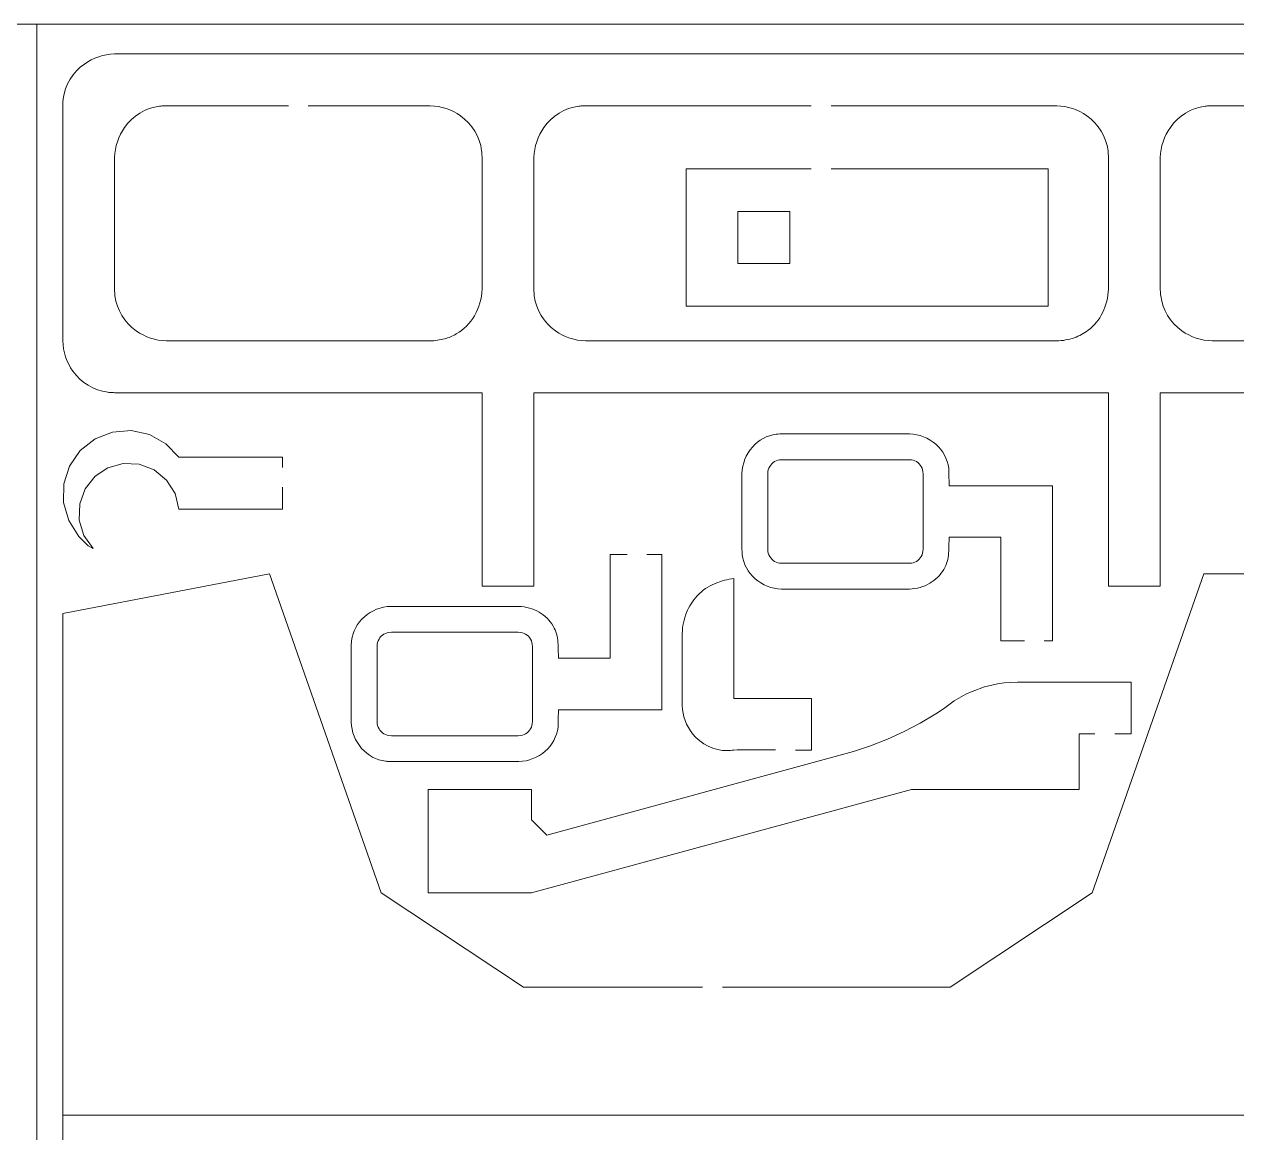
# Model space of a CAD drawing. Header units: centimetres. Extents: x -17.9 to 31.7, y -34.2 to -8.9.
# Drawn here: x -1.44 to 4.67, y -14.51 to -8.92 of the extents above; entities that cross this region are included whole.
import ezdxf

# ---------------------------------------------------------------- set-up
doc = ezdxf.new("R2010")
doc.units = ezdxf.units.CM
doc.header["$MEASUREMENT"] = 0
doc.layers.add('Layer 1', color=7, linetype='Continuous')

msp = doc.modelspace()

# ---------------------------------------------------------------- linework, layer by layer
at = {"layer": 'Layer 1', "color": 250, "lineweight": 20}
for points in [[(31.68436, -8.92394), (31.68436, -8.92394), (-17.90561, -8.92394), (-17.90561, -8.92394)], [(-1.37562, -8.92394), (-1.37562, -8.92394), (-1.37562, -34.15394), (-1.37562, -34.15394)]]:
    msp.add_open_spline(points, degree=3, dxfattribs=at)
at = {"layer": 'Layer 1', "color": 250, "lineweight": 9}
for points, knots in [([(0.86884, -10.78128), (0.86884, -10.78128), (0.86875, -11.75705), (0.86875, -11.75705), (0.86875, -11.75705), (0.86875, -11.75705), (1.12952, -11.75707), (1.12952, -11.75707), (1.12952, -11.75707), (1.12952, -11.75707), (1.12978, -10.78136), (1.12978, -10.78136), (1.12978, -10.78136), (1.12978, -10.78136), (4.02606, -10.78129), (4.02606, -10.78129), (4.02606, -10.78129), (4.02606, -10.78129), (4.02623, -11.75707), (4.02623, -11.75707), (4.02623, -11.75707), (4.02623, -11.75707), (4.28699, -11.75705), (4.28699, -11.75705), (4.28699, -11.75705), (4.28699, -11.75705), (4.2869, -10.78128), (4.2869, -10.78128), (4.2869, -10.78128), (4.2869, -10.78128), (6.1395, -10.7813), (6.1395, -10.7813), (6.1395, -10.7813), (6.19402, -10.77953), (6.24683, -10.76188), (6.29149, -10.73055), (6.29149, -10.73055), (6.35017, -10.68936), (6.38889, -10.62547), (6.39825, -10.55439), (6.39825, -10.55439), (6.39825, -10.55062), (6.39937, -10.54685), (6.39937, -10.54306), (6.39937, -10.54306), (6.39937, -10.53548), (6.40048, -10.52791), (6.40048, -10.52032), (6.40048, -10.52032), (6.40048, -10.52032), (6.40048, -9.33468), (6.40048, -9.33468), (6.40048, -9.33468), (6.39871, -9.28017), (6.38106, -9.22735), (6.34973, -9.1827), (6.34973, -9.1827), (6.30855, -9.12402), (6.24464, -9.0853), (6.17357, -9.07594), (6.17357, -9.07594), (6.16981, -9.07544), (6.16603, -9.07508), (6.16224, -9.07482), (6.16224, -9.07482), (6.15467, -9.07433), (6.14709, -9.07395), (6.1395, -9.0737), (6.1395, -9.0737), (6.1395, -9.0737), (-0.98376, -9.0737), (-0.98376, -9.0737), (-0.98376, -9.0737), (-1.03828, -9.07549), (-1.0911, -9.09314), (-1.13575, -9.12447), (-1.13575, -9.12447), (-1.19443, -9.16565), (-1.23316, -9.22955), (-1.24251, -9.30063), (-1.24251, -9.30063), (-1.24251, -9.30439), (-1.24363, -9.30817), (-1.24363, -9.31196), (-1.24363, -9.31196), (-1.24363, -9.31953), (-1.24475, -9.32711), (-1.24475, -9.33469), (-1.24475, -9.33469), (-1.24475, -9.33469), (-1.24474, -10.52032), (-1.24474, -10.52032), (-1.24474, -10.52032), (-1.24295, -10.57484), (-1.22532, -10.62766), (-1.19398, -10.67232), (-1.19398, -10.67232), (-1.15279, -10.73098), (-1.08889, -10.76972), (-1.01782, -10.77908), (-1.01782, -10.77908), (-1.01406, -10.77956), (-1.01028, -10.77995), (-1.00649, -10.78019), (-1.00649, -10.78019), (-0.99892, -10.78069), (-0.99134, -10.78106), (-0.98376, -10.78131), (-0.98376, -10.78131), (-0.98376, -10.78131), (0.86884, -10.78128), (0.86884, -10.78128)], [0, 0, 0, 0, 0.0344828, 0.0344828, 0.0344828, 0.0344828, 0.0689655, 0.0689655, 0.0689655, 0.0689655, 0.1034483, 0.1034483, 0.1034483, 0.1034483, 0.137931, 0.137931, 0.137931, 0.137931, 0.1724138, 0.1724138, 0.1724138, 0.1724138, 0.2068966, 0.2068966, 0.2068966, 0.2068966, 0.2413793, 0.2413793, 0.2413793, 0.2413793, 0.2758621, 0.2758621, 0.2758621, 0.2758621, 0.3103448, 0.3103448, 0.3103448, 0.3103448, 0.3448276, 0.3448276, 0.3448276, 0.3448276, 0.3793103, 0.3793103, 0.3793103, 0.3793103, 0.4137931, 0.4137931, 0.4137931, 0.4137931, 0.4482759, 0.4482759, 0.4482759, 0.4482759, 0.4827586, 0.4827586, 0.4827586, 0.4827586, 0.5172414, 0.5172414, 0.5172414, 0.5172414, 0.5517241, 0.5517241, 0.5517241, 0.5517241, 0.5862069, 0.5862069, 0.5862069, 0.5862069, 0.6206897, 0.6206897, 0.6206897, 0.6206897, 0.6551724, 0.6551724, 0.6551724, 0.6551724, 0.6896552, 0.6896552, 0.6896552, 0.6896552, 0.7241379, 0.7241379, 0.7241379, 0.7241379, 0.7586207, 0.7586207, 0.7586207, 0.7586207, 0.7931034, 0.7931034, 0.7931034, 0.7931034, 0.8275862, 0.8275862, 0.8275862, 0.8275862, 0.862069, 0.862069, 0.862069, 0.862069, 0.8965517, 0.8965517, 0.8965517, 0.8965517, 0.9310345, 0.9310345, 0.9310345, 0.9310345, 1, 1, 1, 1]), ([(0.73834, -10.48536), (0.71992, -10.49599), (0.70018, -10.50416), (0.67963, -10.50967), (0.67963, -10.50967), (0.65619, -10.51595), (0.6321, -10.51953), (0.60785, -10.52032), (0.60785, -10.52032), (0.60785, -10.52032), (-0.72277, -10.52032), (-0.72277, -10.52032), (-0.72277, -10.52032), (-0.77729, -10.51854), (-0.83011, -10.5009), (-0.87476, -10.46956), (-0.87476, -10.46956), (-0.93343, -10.42837), (-0.97217, -10.36448), (-0.98153, -10.29341), (-0.98153, -10.29341), (-0.98153, -10.28964), (-0.98264, -10.28586), (-0.98264, -10.28207), (-0.98264, -10.28207), (-0.98264, -10.2745), (-0.98376, -10.26692), (-0.98376, -10.25934), (-0.98376, -10.25934), (-0.98376, -10.25934), (-0.98376, -9.59568), (-0.98376, -9.59568), (-0.98376, -9.59568), (-0.98197, -9.54115), (-0.96434, -9.48834), (-0.933, -9.44369), (-0.933, -9.44369), (-0.89181, -9.38501), (-0.82792, -9.34628), (-0.75684, -9.33693), (-0.75684, -9.33693), (-0.75308, -9.33643), (-0.7493, -9.33606), (-0.74551, -9.33581), (-0.74551, -9.33581), (-0.73794, -9.33531), (-0.73036, -9.33494), (-0.72277, -9.33469), (-0.72277, -9.33469), (-0.72277, -9.33469), (-0.10746, -9.33468), (-0.10746, -9.33468)], [0, 0, 0, 0, 0.0714286, 0.0714286, 0.0714286, 0.0714286, 0.1428571, 0.1428571, 0.1428571, 0.1428571, 0.2142857, 0.2142857, 0.2142857, 0.2142857, 0.2857143, 0.2857143, 0.2857143, 0.2857143, 0.3571429, 0.3571429, 0.3571429, 0.3571429, 0.4285714, 0.4285714, 0.4285714, 0.4285714, 0.5, 0.5, 0.5, 0.5, 0.5714286, 0.5714286, 0.5714286, 0.5714286, 0.6428571, 0.6428571, 0.6428571, 0.6428571, 0.7142857, 0.7142857, 0.7142857, 0.7142857, 0.7857143, 0.7857143, 0.7857143, 0.7857143, 0.8571429, 0.8571429, 0.8571429, 0.8571429, 1, 1, 1, 1]), ([(-0.00746, -9.33468), (-0.00746, -9.33468), (0.60785, -9.33468), (0.60785, -9.33468), (0.60785, -9.33468), (0.66237, -9.33648), (0.71518, -9.35411), (0.75984, -9.38545), (0.75984, -9.38545), (0.81851, -9.42663), (0.85724, -9.49053), (0.8666, -9.56161), (0.8666, -9.56161), (0.8666, -9.56536), (0.86771, -9.56915), (0.86771, -9.57293), (0.86771, -9.57293), (0.86771, -9.58051), (0.86883, -9.58809), (0.86883, -9.59568), (0.86883, -9.59568), (0.86883, -9.59568), (0.86884, -10.25933), (0.86884, -10.25933), (0.86884, -10.25933), (0.86729, -10.30636), (0.85418, -10.35229), (0.83065, -10.39305), (0.83065, -10.39305), (0.80851, -10.43138), (0.77668, -10.46322), (0.73834, -10.48536)], [0, 0, 0, 0, 0.1111111, 0.1111111, 0.1111111, 0.1111111, 0.2222222, 0.2222222, 0.2222222, 0.2222222, 0.3333333, 0.3333333, 0.3333333, 0.3333333, 0.4444444, 0.4444444, 0.4444444, 0.4444444, 0.5555556, 0.5555556, 0.5555556, 0.5555556, 0.6666667, 0.6666667, 0.6666667, 0.6666667, 0.7777778, 0.7777778, 0.7777778, 0.7777778, 1, 1, 1, 1]), ([(3.9237, -10.46648), (3.90227, -10.48291), (3.87829, -10.49573), (3.85272, -10.50442), (3.85272, -10.50442), (3.82438, -10.51404), (3.79475, -10.51943), (3.76483, -10.52042), (3.76483, -10.52042), (3.76483, -10.52042), (1.39075, -10.52048), (1.39075, -10.52048), (1.39075, -10.52048), (1.33624, -10.51869), (1.28342, -10.50106), (1.23877, -10.46972), (1.23877, -10.46972), (1.18009, -10.42854), (1.14137, -10.36464), (1.13201, -10.29356), (1.13201, -10.29356), (1.13201, -10.28981), (1.1309, -10.28603), (1.1309, -10.28224), (1.1309, -10.28224), (1.1309, -10.27466), (1.12978, -10.26709), (1.12978, -10.2595), (1.12978, -10.2595), (1.12978, -10.2595), (1.1298, -9.59567), (1.1298, -9.59567), (1.1298, -9.59567), (1.13158, -9.54114), (1.14922, -9.48834), (1.18056, -9.44369), (1.18056, -9.44369), (1.22175, -9.38501), (1.28565, -9.34627), (1.35673, -9.33692), (1.35673, -9.33692), (1.36049, -9.33642), (1.36426, -9.33605), (1.36805, -9.33581), (1.36805, -9.33581), (1.37563, -9.3353), (1.3832, -9.33494), (1.39079, -9.33468), (1.39079, -9.33468), (1.39079, -9.33468), (2.52786, -9.33468), (2.52786, -9.33468)], [0, 0, 0, 0, 0.0714286, 0.0714286, 0.0714286, 0.0714286, 0.1428571, 0.1428571, 0.1428571, 0.1428571, 0.2142857, 0.2142857, 0.2142857, 0.2142857, 0.2857143, 0.2857143, 0.2857143, 0.2857143, 0.3571429, 0.3571429, 0.3571429, 0.3571429, 0.4285714, 0.4285714, 0.4285714, 0.4285714, 0.5, 0.5, 0.5, 0.5, 0.5714286, 0.5714286, 0.5714286, 0.5714286, 0.6428571, 0.6428571, 0.6428571, 0.6428571, 0.7142857, 0.7142857, 0.7142857, 0.7142857, 0.7857143, 0.7857143, 0.7857143, 0.7857143, 0.8571429, 0.8571429, 0.8571429, 0.8571429, 1, 1, 1, 1]), ([(2.62786, -9.33468), (2.62786, -9.33468), (3.76468, -9.33468), (3.76468, -9.33468), (3.76468, -9.33468), (3.81921, -9.33647), (3.87203, -9.35411), (3.91668, -9.38544), (3.91668, -9.38544), (3.97537, -9.42663), (4.01412, -9.49052), (4.02349, -9.5616), (4.02349, -9.5616), (4.02349, -9.56536), (4.0246, -9.56916), (4.0246, -9.57295), (4.0246, -9.57295), (4.0246, -9.58052), (4.02572, -9.58809), (4.02572, -9.59567), (4.02572, -9.59567), (4.02572, -9.59567), (4.02577, -10.25942), (4.02577, -10.25942), (4.02577, -10.25942), (4.02442, -10.30073), (4.01425, -10.34129), (3.99598, -10.37836), (3.99598, -10.37836), (3.97897, -10.41288), (3.95422, -10.44304), (3.9237, -10.46648)], [0, 0, 0, 0, 0.1111111, 0.1111111, 0.1111111, 0.1111111, 0.2222222, 0.2222222, 0.2222222, 0.2222222, 0.3333333, 0.3333333, 0.3333333, 0.3333333, 0.4444444, 0.4444444, 0.4444444, 0.4444444, 0.5555556, 0.5555556, 0.5555556, 0.5555556, 0.6666667, 0.6666667, 0.6666667, 0.6666667, 0.7777778, 0.7777778, 0.7777778, 0.7777778, 1, 1, 1, 1]), ([(6.00901, -10.48536), (5.99058, -10.49599), (5.97084, -10.50416), (5.9503, -10.50967), (5.9503, -10.50967), (5.92685, -10.51595), (5.90277, -10.51953), (5.87851, -10.52032), (5.87851, -10.52032), (5.87851, -10.52032), (4.5479, -10.52031), (4.5479, -10.52031), (4.5479, -10.52031), (4.49337, -10.51853), (4.44055, -10.50089), (4.39591, -10.46956), (4.39591, -10.46956), (4.33723, -10.42836), (4.2985, -10.36448), (4.28914, -10.2934), (4.28914, -10.2934), (4.28914, -10.28963), (4.28803, -10.28586), (4.28803, -10.28207), (4.28803, -10.28207), (4.28803, -10.27449), (4.2869, -10.26692), (4.2869, -10.25933), (4.2869, -10.25933), (4.2869, -10.25933), (4.2869, -9.59567), (4.2869, -9.59567), (4.2869, -9.59567), (4.2887, -9.54114), (4.30633, -9.48834), (4.33767, -9.44369), (4.33767, -9.44369), (4.37886, -9.38501), (4.44276, -9.34628), (4.51383, -9.33692), (4.51383, -9.33692), (4.5176, -9.33642), (4.52137, -9.33605), (4.52516, -9.33581), (4.52516, -9.33581), (4.53273, -9.33531), (4.54031, -9.33494), (4.5479, -9.33468), (4.5479, -9.33468), (4.5479, -9.33468), (5.1632, -9.33468), (5.1632, -9.33468)], [0, 0, 0, 0, 0.0714286, 0.0714286, 0.0714286, 0.0714286, 0.1428571, 0.1428571, 0.1428571, 0.1428571, 0.2142857, 0.2142857, 0.2142857, 0.2142857, 0.2857143, 0.2857143, 0.2857143, 0.2857143, 0.3571429, 0.3571429, 0.3571429, 0.3571429, 0.4285714, 0.4285714, 0.4285714, 0.4285714, 0.5, 0.5, 0.5, 0.5, 0.5714286, 0.5714286, 0.5714286, 0.5714286, 0.6428571, 0.6428571, 0.6428571, 0.6428571, 0.7142857, 0.7142857, 0.7142857, 0.7142857, 0.7857143, 0.7857143, 0.7857143, 0.7857143, 0.8571429, 0.8571429, 0.8571429, 0.8571429, 1, 1, 1, 1]), ([(2.52786, -9.65216), (2.52786, -9.65216), (1.89708, -9.65216), (1.89708, -9.65216), (1.89708, -9.65216), (1.89708, -9.65216), (1.89708, -10.34558), (1.89708, -10.34558), (1.89708, -10.34558), (1.89708, -10.34558), (3.72147, -10.34558), (3.72147, -10.34558)], [0, 0, 0, 0, 0.25, 0.25, 0.25, 0.25, 0.5, 0.5, 0.5, 0.5, 1, 1, 1, 1]), ([(3.72147, -10.34558), (3.72147, -10.34558), (3.72147, -9.65216), (3.72147, -9.65216), (3.72147, -9.65216), (3.72147, -9.65216), (2.62786, -9.65216), (2.62786, -9.65216)], [0, 0, 0, 0, 0.3333333, 0.3333333, 0.3333333, 0.3333333, 1, 1, 1, 1]), ([(2.15808, -10.12937), (2.15808, -10.12937), (2.41906, -10.12937), (2.41906, -10.12937), (2.41906, -10.12937), (2.41906, -10.12937), (2.41906, -9.86838), (2.41906, -9.86838), (2.41906, -9.86838), (2.41906, -9.86838), (2.15808, -9.86838), (2.15808, -9.86838), (2.15808, -9.86838), (2.15808, -9.86838), (2.15808, -10.12937), (2.15808, -10.12937)], [0, 0, 0, 0, 0.2, 0.2, 0.2, 0.2, 0.4, 0.4, 0.4, 0.4, 0.6, 0.6, 0.6, 0.6, 1, 1, 1, 1]), ([(-1.08202, -11.01467), (-1.08202, -11.01467), (-0.994, -10.9801), (-0.994, -10.9801), (-0.994, -10.9801), (-0.994, -10.9801), (-0.89975, -10.9726), (-0.89975, -10.9726), (-0.89975, -10.9726), (-0.89975, -10.9726), (-0.80739, -10.9928), (-0.80739, -10.9928), (-0.80739, -10.9928), (-0.80739, -10.9928), (-0.72488, -11.03898), (-0.72488, -11.03898), (-0.72488, -11.03898), (-0.72488, -11.03898), (-0.65933, -11.10714), (-0.65933, -11.10714), (-0.65933, -11.10714), (-0.65933, -11.10714), (-0.13736, -11.10714), (-0.13736, -11.10714), (-0.13736, -11.10714), (-0.13736, -11.10714), (-0.13736, -11.1581), (-0.13736, -11.1581)], [0, 0, 0, 0, 0.125, 0.125, 0.125, 0.125, 0.25, 0.25, 0.25, 0.25, 0.375, 0.375, 0.375, 0.375, 0.5, 0.5, 0.5, 0.5, 0.625, 0.625, 0.625, 0.625, 0.75, 0.75, 0.75, 0.75, 1, 1, 1, 1]), ([(3.60183, -12.03241), (3.60183, -12.03241), (3.48326, -12.03241), (3.48326, -12.03241), (3.48326, -12.03241), (3.48326, -12.03241), (3.48326, -11.51044), (3.48326, -11.51044), (3.48326, -11.51044), (3.48326, -11.51044), (3.22227, -11.51044), (3.22227, -11.51044), (3.22227, -11.51044), (3.22227, -11.53694), (3.22153, -11.56343), (3.22006, -11.58988), (3.22006, -11.58988), (3.21846, -11.61877), (3.21008, -11.64688), (3.19561, -11.67193), (3.19561, -11.67193), (3.17874, -11.70117), (3.15446, -11.72543), (3.12523, -11.74231), (3.12523, -11.74231), (3.09417, -11.76025), (3.05915, -11.77024), (3.02329, -11.77142), (3.02329, -11.77142), (3.02329, -11.77142), (2.37731, -11.77143), (2.37731, -11.77143), (2.37731, -11.77143), (2.32827, -11.76982), (2.28132, -11.75126), (2.24444, -11.71891), (2.24444, -11.71891), (2.20907, -11.6879), (2.18617, -11.64507), (2.18002, -11.59842), (2.18002, -11.59842), (2.18002, -11.59555), (2.17918, -11.59267), (2.17918, -11.58978), (2.17918, -11.58978), (2.17918, -11.584), (2.17833, -11.57823), (2.17833, -11.57244), (2.17833, -11.57244), (2.17833, -11.57244), (2.17833, -11.18808), (2.17833, -11.18808), (2.17833, -11.18808), (2.17994, -11.13904), (2.19849, -11.09209), (2.23083, -11.0552), (2.23083, -11.0552), (2.26186, -11.01983), (2.30468, -10.99694), (2.35134, -10.99079), (2.35134, -10.99079), (2.35421, -10.99042), (2.35708, -10.99013), (2.35997, -10.98994), (2.35997, -10.98994), (2.36574, -10.98957), (2.37152, -10.98928), (2.37731, -10.98909), (2.37731, -10.98909), (2.37731, -10.98909), (3.02329, -10.9891), (3.02329, -10.9891), (3.02329, -10.9891), (3.07232, -10.9907), (3.11928, -11.00926), (3.15616, -11.04159), (3.15616, -11.04159), (3.19154, -11.07263), (3.21442, -11.11545), (3.22056, -11.1621), (3.22056, -11.1621), (3.22114, -11.1664), (3.22154, -11.17074), (3.22154, -11.17508), (3.22154, -11.17508), (3.22154, -11.20007), (3.22227, -11.22508), (3.22227, -11.25008), (3.22227, -11.25008), (3.22227, -11.25008), (3.74363, -11.25008), (3.74363, -11.25008), (3.74363, -11.25008), (3.74363, -11.25008), (3.74363, -12.03241), (3.74363, -12.03241)], [0, 0, 0, 0, 0.04, 0.04, 0.04, 0.04, 0.08, 0.08, 0.08, 0.08, 0.12, 0.12, 0.12, 0.12, 0.16, 0.16, 0.16, 0.16, 0.2, 0.2, 0.2, 0.2, 0.24, 0.24, 0.24, 0.24, 0.28, 0.28, 0.28, 0.28, 0.32, 0.32, 0.32, 0.32, 0.36, 0.36, 0.36, 0.36, 0.4, 0.4, 0.4, 0.4, 0.44, 0.44, 0.44, 0.44, 0.48, 0.48, 0.48, 0.48, 0.52, 0.52, 0.52, 0.52, 0.56, 0.56, 0.56, 0.56, 0.6, 0.6, 0.6, 0.6, 0.64, 0.64, 0.64, 0.64, 0.68, 0.68, 0.68, 0.68, 0.72, 0.72, 0.72, 0.72, 0.76, 0.76, 0.76, 0.76, 0.8, 0.8, 0.8, 0.8, 0.84, 0.84, 0.84, 0.84, 0.88, 0.88, 0.88, 0.88, 0.92, 0.92, 0.92, 0.92, 1, 1, 1, 1]), ([(-0.13736, -11.2581), (-0.13736, -11.2581), (-0.13736, -11.36812), (-0.13736, -11.36812), (-0.13736, -11.36812), (-0.13736, -11.36812), (-0.65933, -11.36812), (-0.65933, -11.36812), (-0.65933, -11.36812), (-0.65933, -11.36812), (-0.67885, -11.29005), (-0.67885, -11.29005), (-0.67885, -11.29005), (-0.67885, -11.29005), (-0.72189, -11.22207), (-0.72189, -11.22207), (-0.72189, -11.22207), (-0.72189, -11.22207), (-0.78412, -11.17105), (-0.78412, -11.17105), (-0.78412, -11.17105), (-0.78412, -11.17105), (-0.85922, -11.14215), (-0.85922, -11.14215), (-0.85922, -11.14215), (-0.85922, -11.14215), (-0.93959, -11.13831), (-0.93959, -11.13831), (-0.93959, -11.13831), (-0.93959, -11.13831), (-1.0171, -11.1599), (-1.0171, -11.1599), (-1.0171, -11.1599), (-1.0171, -11.1599), (-1.04521, -11.17877), (-1.04521, -11.17877), (-1.04521, -11.17877), (-1.04521, -11.17877), (-1.05353, -11.18357), (-1.05353, -11.18357), (-1.05353, -11.18357), (-1.05353, -11.18357), (-1.08183, -11.20234), (-1.08183, -11.20234), (-1.08183, -11.20234), (-1.08183, -11.20234), (-1.13186, -11.26606), (-1.13186, -11.26606), (-1.13186, -11.26606), (-1.13186, -11.26606), (-1.15935, -11.34226), (-1.15935, -11.34226), (-1.15935, -11.34226), (-1.15935, -11.34226), (-1.16151, -11.42324), (-1.16151, -11.42324), (-1.16151, -11.42324), (-1.16151, -11.42324), (-1.13812, -11.50081), (-1.13812, -11.50081), (-1.13812, -11.50081), (-1.13812, -11.50081), (-1.09155, -11.5671), (-1.09155, -11.5671), (-1.09155, -11.5671), (-1.09155, -11.5671), (-1.11606, -11.55295), (-1.11606, -11.55295), (-1.11606, -11.55295), (-1.11606, -11.55295), (-1.16365, -11.50593), (-1.16365, -11.50593), (-1.16365, -11.50593), (-1.16365, -11.50593), (-1.21486, -11.42644), (-1.21486, -11.42644), (-1.21486, -11.42644), (-1.21486, -11.42644), (-1.24077, -11.33551), (-1.24077, -11.33551), (-1.24077, -11.33551), (-1.24077, -11.33551), (-1.23914, -11.24097), (-1.23914, -11.24097), (-1.23914, -11.24097), (-1.23914, -11.24097), (-1.21011, -11.15098), (-1.21011, -11.15098), (-1.21011, -11.15098), (-1.21011, -11.15098), (-1.15618, -11.07332), (-1.15618, -11.07332), (-1.15618, -11.07332), (-1.15618, -11.07332), (-1.08202, -11.01467), (-1.08202, -11.01467)], [0, 0, 0, 0, 0.04, 0.04, 0.04, 0.04, 0.08, 0.08, 0.08, 0.08, 0.12, 0.12, 0.12, 0.12, 0.16, 0.16, 0.16, 0.16, 0.2, 0.2, 0.2, 0.2, 0.24, 0.24, 0.24, 0.24, 0.28, 0.28, 0.28, 0.28, 0.32, 0.32, 0.32, 0.32, 0.36, 0.36, 0.36, 0.36, 0.4, 0.4, 0.4, 0.4, 0.44, 0.44, 0.44, 0.44, 0.48, 0.48, 0.48, 0.48, 0.52, 0.52, 0.52, 0.52, 0.56, 0.56, 0.56, 0.56, 0.6, 0.6, 0.6, 0.6, 0.64, 0.64, 0.64, 0.64, 0.68, 0.68, 0.68, 0.68, 0.72, 0.72, 0.72, 0.72, 0.76, 0.76, 0.76, 0.76, 0.8, 0.8, 0.8, 0.8, 0.84, 0.84, 0.84, 0.84, 0.88, 0.88, 0.88, 0.88, 0.92, 0.92, 0.92, 0.92, 1, 1, 1, 1]), ([(1.59981, -11.59758), (1.59981, -11.59758), (1.51423, -11.59758), (1.51423, -11.59758), (1.51423, -11.59758), (1.51423, -11.59758), (1.51423, -12.11955), (1.51423, -12.11955), (1.51423, -12.11955), (1.51423, -12.11955), (1.25323, -12.11955), (1.25323, -12.11955), (1.25323, -12.11955), (1.25323, -12.09305), (1.25249, -12.06656), (1.25102, -12.04011), (1.25102, -12.04011), (1.24942, -12.01122), (1.24105, -11.98311), (1.22658, -11.95806), (1.22658, -11.95806), (1.20971, -11.92882), (1.18543, -11.90456), (1.15619, -11.88768), (1.15619, -11.88768), (1.12514, -11.86974), (1.09012, -11.85975), (1.05426, -11.85857), (1.05426, -11.85857), (1.05426, -11.85857), (0.40827, -11.85856), (0.40827, -11.85856), (0.40827, -11.85856), (0.35924, -11.86017), (0.31229, -11.87873), (0.27541, -11.91108), (0.27541, -11.91108), (0.24003, -11.94209), (0.21713, -11.98492), (0.21099, -12.03157), (0.21099, -12.03157), (0.21099, -12.03444), (0.21015, -12.03732), (0.21015, -12.04021), (0.21015, -12.04021), (0.21015, -12.04599), (0.2093, -12.05176), (0.2093, -12.05755), (0.2093, -12.05755), (0.2093, -12.05755), (0.2093, -12.44191), (0.2093, -12.44191), (0.2093, -12.44191), (0.2109, -12.49095), (0.22945, -12.5379), (0.2618, -12.57479), (0.2618, -12.57479), (0.29282, -12.61016), (0.33565, -12.63305), (0.3823, -12.6392), (0.3823, -12.6392), (0.38517, -12.63957), (0.38805, -12.63986), (0.39093, -12.64005), (0.39093, -12.64005), (0.39671, -12.64042), (0.40249, -12.64071), (0.40827, -12.6409), (0.40827, -12.6409), (0.40827, -12.6409), (1.05426, -12.64089), (1.05426, -12.64089), (1.05426, -12.64089), (1.10329, -12.63929), (1.15024, -12.62073), (1.18712, -12.5884), (1.18712, -12.5884), (1.22251, -12.55736), (1.24539, -12.51454), (1.25153, -12.46789), (1.25153, -12.46789), (1.2521, -12.46359), (1.2525, -12.45925), (1.2525, -12.45491), (1.2525, -12.45491), (1.2525, -12.42992), (1.25323, -12.40491), (1.25323, -12.37991), (1.25323, -12.37991), (1.25323, -12.37991), (1.7746, -12.37991), (1.7746, -12.37991), (1.7746, -12.37991), (1.7746, -12.37991), (1.7746, -11.59758), (1.7746, -11.59758)], [0, 0, 0, 0, 0.04, 0.04, 0.04, 0.04, 0.08, 0.08, 0.08, 0.08, 0.12, 0.12, 0.12, 0.12, 0.16, 0.16, 0.16, 0.16, 0.2, 0.2, 0.2, 0.2, 0.24, 0.24, 0.24, 0.24, 0.28, 0.28, 0.28, 0.28, 0.32, 0.32, 0.32, 0.32, 0.36, 0.36, 0.36, 0.36, 0.4, 0.4, 0.4, 0.4, 0.44, 0.44, 0.44, 0.44, 0.48, 0.48, 0.48, 0.48, 0.52, 0.52, 0.52, 0.52, 0.56, 0.56, 0.56, 0.56, 0.6, 0.6, 0.6, 0.6, 0.64, 0.64, 0.64, 0.64, 0.68, 0.68, 0.68, 0.68, 0.72, 0.72, 0.72, 0.72, 0.76, 0.76, 0.76, 0.76, 0.8, 0.8, 0.8, 0.8, 0.84, 0.84, 0.84, 0.84, 0.88, 0.88, 0.88, 0.88, 0.92, 0.92, 0.92, 0.92, 1, 1, 1, 1]), ([(1.97983, -13.77815), (1.97983, -13.77815), (1.07765, -13.77815), (1.07765, -13.77815), (1.07765, -13.77815), (1.07765, -13.77815), (0.36091, -13.30315), (0.36091, -13.30315), (0.36091, -13.30315), (0.36091, -13.30315), (-0.20211, -11.6952), (-0.20211, -11.6952), (-0.20211, -11.6952), (-0.20211, -11.6952), (-1.24474, -11.89509), (-1.24474, -11.89509), (-1.24474, -11.89509), (-1.24474, -11.89509), (-1.24474, -14.42393), (-1.24474, -14.42393), (-1.24474, -14.42393), (-1.24474, -14.42393), (-1.24474, -14.71173), (-1.24474, -14.71173), (-1.24474, -14.71173), (-1.24474, -14.71173), (-1.24474, -14.93808), (-1.24474, -14.93808), (-1.24474, -14.93808), (-1.24474, -14.93808), (-1.24474, -17.65136), (-1.24474, -17.65136), (-1.24474, -17.65136), (-1.24474, -17.65136), (0.92735, -17.65136), (0.92735, -17.65136)], [0, 0, 0, 0, 0.1, 0.1, 0.1, 0.1, 0.2, 0.2, 0.2, 0.2, 0.3, 0.3, 0.3, 0.3, 0.4, 0.4, 0.4, 0.4, 0.5, 0.5, 0.5, 0.5, 0.6, 0.6, 0.6, 0.6, 0.7, 0.7, 0.7, 0.7, 0.8, 0.8, 0.8, 0.8, 1, 1, 1, 1]), ([(2.52861, -12.5831), (2.52861, -12.5831), (2.52861, -12.32272), (2.52861, -12.32272), (2.52861, -12.32272), (2.52861, -12.32272), (2.13777, -12.32272), (2.13777, -12.32272), (2.13777, -12.32272), (2.13777, -12.32272), (2.13777, -11.71788), (2.13777, -11.71788), (2.13777, -11.71788), (2.10574, -11.72206), (2.07438, -11.73033), (2.04447, -11.7425), (2.04447, -11.7425), (2.00965, -11.75667), (1.97831, -11.77822), (1.95264, -11.80568), (1.95264, -11.80568), (1.92975, -11.83015), (1.91168, -11.85872), (1.89937, -11.8899), (1.89937, -11.8899), (1.88598, -11.92382), (1.87855, -11.9598), (1.8774, -11.99625), (1.8774, -11.99625), (1.8774, -11.99625), (1.87741, -12.35892), (1.87741, -12.35892), (1.87741, -12.35892), (1.87926, -12.41078), (1.89765, -12.46069), (1.92987, -12.50137), (1.92987, -12.50137), (1.97233, -12.55493), (2.03705, -12.58601), (2.1054, -12.58562), (2.1054, -12.58562), (2.11081, -12.58558), (2.11622, -12.58521), (2.12159, -12.5845), (2.12159, -12.5845), (2.12696, -12.58378), (2.13235, -12.58331), (2.13777, -12.5831), (2.13777, -12.5831), (2.18334, -12.58134), (2.22895, -12.58077), (2.27456, -12.58139), (2.27456, -12.58139), (2.29899, -12.58172), (2.32342, -12.58201), (2.34785, -12.58224)], [0, 0, 0, 0, 0.0666667, 0.0666667, 0.0666667, 0.0666667, 0.1333333, 0.1333333, 0.1333333, 0.1333333, 0.2, 0.2, 0.2, 0.2, 0.2666667, 0.2666667, 0.2666667, 0.2666667, 0.3333333, 0.3333333, 0.3333333, 0.3333333, 0.4, 0.4, 0.4, 0.4, 0.4666667, 0.4666667, 0.4666667, 0.4666667, 0.5333333, 0.5333333, 0.5333333, 0.5333333, 0.6, 0.6, 0.6, 0.6, 0.6666667, 0.6666667, 0.6666667, 0.6666667, 0.7333333, 0.7333333, 0.7333333, 0.7333333, 0.8, 0.8, 0.8, 0.8, 0.8666667, 0.8666667, 0.8666667, 0.8666667, 1, 1, 1, 1]), ([(14.92365, -12.06779), (14.92365, -12.06779), (14.69056, -12.0678), (14.69056, -12.0678), (14.69056, -12.0678), (14.69056, -12.0678), (14.25796, -13.30314), (14.25796, -13.30314), (14.25796, -13.30314), (14.25796, -13.30314), (13.5413, -13.77815), (13.5413, -13.77815), (13.5413, -13.77815), (13.5413, -13.77815), (11.39166, -13.77815), (11.39166, -13.77815), (11.39166, -13.77815), (11.39166, -13.77815), (10.67504, -13.30315), (10.67504, -13.30315), (10.67504, -13.30315), (10.67504, -13.30315), (10.11191, -11.6952), (10.11191, -11.6952), (10.11191, -11.6952), (10.11191, -11.6952), (4.50701, -11.6952), (4.50701, -11.6952), (4.50701, -11.6952), (4.50701, -11.6952), (3.94392, -13.30314), (3.94392, -13.30314), (3.94392, -13.30314), (3.94392, -13.30314), (3.22725, -13.77815), (3.22725, -13.77815), (3.22725, -13.77815), (3.22725, -13.77815), (2.07983, -13.77815), (2.07983, -13.77815)], [0, 0, 0, 0, 0.0909091, 0.0909091, 0.0909091, 0.0909091, 0.1818182, 0.1818182, 0.1818182, 0.1818182, 0.2727273, 0.2727273, 0.2727273, 0.2727273, 0.3636364, 0.3636364, 0.3636364, 0.3636364, 0.4545455, 0.4545455, 0.4545455, 0.4545455, 0.5454545, 0.5454545, 0.5454545, 0.5454545, 0.6363636, 0.6363636, 0.6363636, 0.6363636, 0.7272727, 0.7272727, 0.7272727, 0.7272727, 0.8181818, 0.8181818, 0.8181818, 0.8181818, 1, 1, 1, 1]), ([(1.02735, -17.65136), (1.02735, -17.65136), (7.9306, -17.65136), (7.9306, -17.65136), (7.9306, -17.65136), (7.9306, -17.65136), (8.08636, -17.65136), (8.08636, -17.65136), (8.08636, -17.65136), (8.08636, -17.65136), (8.54018, -16.83863), (8.54018, -16.83863), (8.54018, -16.83863), (8.54018, -16.83863), (8.76805, -16.96588), (8.76805, -16.96588), (8.76805, -16.96588), (8.76805, -16.96588), (9.14987, -16.28206), (9.14987, -16.28206), (9.14987, -16.28206), (9.14987, -16.28206), (8.922, -16.15482), (8.922, -16.15482), (8.922, -16.15482), (8.922, -16.15482), (9.37876, -15.33684), (9.37876, -15.33684), (9.37876, -15.33684), (9.37876, -15.33684), (9.37876, -14.42393), (9.37876, -14.42393), (9.37876, -14.42393), (9.37876, -14.42393), (14.92368, -14.42392), (14.92368, -14.42392), (14.92368, -14.42392), (14.92368, -14.42392), (14.92365, -12.06779), (14.92365, -12.06779)], [0, 0, 0, 0, 0.0909091, 0.0909091, 0.0909091, 0.0909091, 0.1818182, 0.1818182, 0.1818182, 0.1818182, 0.2727273, 0.2727273, 0.2727273, 0.2727273, 0.3636364, 0.3636364, 0.3636364, 0.3636364, 0.4545455, 0.4545455, 0.4545455, 0.4545455, 0.5454545, 0.5454545, 0.5454545, 0.5454545, 0.6363636, 0.6363636, 0.6363636, 0.6363636, 0.7272727, 0.7272727, 0.7272727, 0.7272727, 0.8181818, 0.8181818, 0.8181818, 0.8181818, 1, 1, 1, 1]), ([(1.11818, -13.30297), (1.11818, -13.30297), (0.59622, -13.30297), (0.59622, -13.30297), (0.59622, -13.30297), (0.59622, -13.30297), (0.59622, -12.781), (0.59622, -12.781), (0.59622, -12.781), (0.59622, -12.781), (1.11818, -12.781), (1.11818, -12.781), (1.11818, -12.781), (1.11818, -12.781), (1.11818, -12.93388), (1.11818, -12.93388), (1.11818, -12.93388), (1.11818, -12.93388), (1.19565, -13.01133), (1.19565, -13.01133), (1.19565, -13.01133), (1.19565, -13.01133), (2.73995, -12.58964), (2.73995, -12.58964), (2.73995, -12.58964), (2.73995, -12.58964), (2.82702, -12.5608), (2.82702, -12.5608), (2.82702, -12.5608), (2.82702, -12.5608), (2.91242, -12.52734), (2.91242, -12.52734), (2.91242, -12.52734), (2.91242, -12.52734), (2.9959, -12.48932), (2.9959, -12.48932), (2.9959, -12.48932), (2.9959, -12.48932), (3.07722, -12.4469), (3.07722, -12.4469), (3.07722, -12.4469), (3.07722, -12.4469), (3.15615, -12.40017), (3.15615, -12.40017), (3.15615, -12.40017), (3.15615, -12.40017), (3.19464, -12.37523), (3.19464, -12.37523), (3.19464, -12.37523), (3.19464, -12.37523), (3.24884, -12.33507), (3.24884, -12.33507), (3.24884, -12.33507), (3.24884, -12.33507), (3.30732, -12.30146), (3.30732, -12.30146), (3.30732, -12.30146), (3.30732, -12.30146), (3.33792, -12.28724), (3.33792, -12.28724), (3.33792, -12.28724), (3.33792, -12.28724), (3.40133, -12.26426), (3.40133, -12.26426), (3.40133, -12.26426), (3.40133, -12.26426), (3.46698, -12.24875), (3.46698, -12.24875), (3.46698, -12.24875), (3.46698, -12.24875), (3.50037, -12.24388), (3.50037, -12.24388), (3.50037, -12.24388), (3.50037, -12.24388), (3.5677, -12.23997), (3.5677, -12.23997), (3.5677, -12.23997), (3.5677, -12.23997), (4.13962, -12.23997), (4.13962, -12.23997), (4.13962, -12.23997), (4.13962, -12.23997), (4.13962, -12.50096), (4.13962, -12.50096), (4.13962, -12.50096), (4.13962, -12.50096), (4.05761, -12.50096), (4.05761, -12.50096)], [0, 0, 0, 0, 0.0434783, 0.0434783, 0.0434783, 0.0434783, 0.0869565, 0.0869565, 0.0869565, 0.0869565, 0.1304348, 0.1304348, 0.1304348, 0.1304348, 0.173913, 0.173913, 0.173913, 0.173913, 0.2173913, 0.2173913, 0.2173913, 0.2173913, 0.2608696, 0.2608696, 0.2608696, 0.2608696, 0.3043478, 0.3043478, 0.3043478, 0.3043478, 0.3478261, 0.3478261, 0.3478261, 0.3478261, 0.3913043, 0.3913043, 0.3913043, 0.3913043, 0.4347826, 0.4347826, 0.4347826, 0.4347826, 0.4782609, 0.4782609, 0.4782609, 0.4782609, 0.5217391, 0.5217391, 0.5217391, 0.5217391, 0.5652174, 0.5652174, 0.5652174, 0.5652174, 0.6086957, 0.6086957, 0.6086957, 0.6086957, 0.6521739, 0.6521739, 0.6521739, 0.6521739, 0.6956522, 0.6956522, 0.6956522, 0.6956522, 0.7391304, 0.7391304, 0.7391304, 0.7391304, 0.7826087, 0.7826087, 0.7826087, 0.7826087, 0.826087, 0.826087, 0.826087, 0.826087, 0.8695652, 0.8695652, 0.8695652, 0.8695652, 0.9130435, 0.9130435, 0.9130435, 0.9130435, 1, 1, 1, 1]), ([(3.95761, -12.50096), (3.95761, -12.50096), (3.87862, -12.50096), (3.87862, -12.50096), (3.87862, -12.50096), (3.87862, -12.50096), (3.87862, -12.781), (3.87862, -12.781), (3.87862, -12.781), (3.87862, -12.781), (3.03263, -12.781), (3.03263, -12.781), (3.03263, -12.781), (3.03263, -12.781), (1.11818, -13.30297), (1.11818, -13.30297)], [0, 0, 0, 0, 0.2, 0.2, 0.2, 0.2, 0.4, 0.4, 0.4, 0.4, 0.6, 0.6, 0.6, 0.6, 1, 1, 1, 1])]:
    msp.add_open_spline(points, degree=3, knots=knots, dxfattribs=at)
at = {"layer": 'Layer 1', "color": 175, "lineweight": 9}
for points, knots in [([(3.07152, -11.62067), (3.07152, -11.62067), (3.06481, -11.62656), (3.06481, -11.62656), (3.06481, -11.62656), (3.06481, -11.62656), (3.05739, -11.63151), (3.05739, -11.63151), (3.05739, -11.63151), (3.05739, -11.63151), (3.0494, -11.63546), (3.0494, -11.63546), (3.0494, -11.63546), (3.0494, -11.63546), (3.04094, -11.63833), (3.04094, -11.63833), (3.04094, -11.63833), (3.04094, -11.63833), (3.0322, -11.64007), (3.0322, -11.64007), (3.0322, -11.64007), (3.0322, -11.64007), (3.01902, -11.64093), (3.01902, -11.64093), (3.01902, -11.64093), (3.01902, -11.64093), (2.38158, -11.64093), (2.38158, -11.64093), (2.38158, -11.64093), (2.38158, -11.64093), (2.36841, -11.64007), (2.36841, -11.64007), (2.36841, -11.64007), (2.36841, -11.64007), (2.35965, -11.63833), (2.35965, -11.63833), (2.35965, -11.63833), (2.35965, -11.63833), (2.35121, -11.63546), (2.35121, -11.63546), (2.35121, -11.63546), (2.35121, -11.63546), (2.34321, -11.63151), (2.34321, -11.63151), (2.34321, -11.63151), (2.34321, -11.63151), (2.33579, -11.62656), (2.33579, -11.62656), (2.33579, -11.62656), (2.33579, -11.62656), (2.32908, -11.62067), (2.32908, -11.62067), (2.32908, -11.62067), (2.32908, -11.62067), (2.3232, -11.61397), (2.3232, -11.61397), (2.3232, -11.61397), (2.3232, -11.61397), (2.31823, -11.60655), (2.31823, -11.60655), (2.31823, -11.60655), (2.31823, -11.60655), (2.31429, -11.59855), (2.31429, -11.59855), (2.31429, -11.59855), (2.31429, -11.59855), (2.31143, -11.5901), (2.31143, -11.5901), (2.31143, -11.5901), (2.31143, -11.5901), (2.30969, -11.58135), (2.30969, -11.58135), (2.30969, -11.58135), (2.30969, -11.58135), (2.30882, -11.56818), (2.30882, -11.56818), (2.30882, -11.56818), (2.30882, -11.56818), (2.30882, -11.19235), (2.30882, -11.19235), (2.30882, -11.19235), (2.30882, -11.19235), (2.30969, -11.17917), (2.30969, -11.17917), (2.30969, -11.17917), (2.30969, -11.17917), (2.31143, -11.17042), (2.31143, -11.17042), (2.31143, -11.17042), (2.31143, -11.17042), (2.31429, -11.16197), (2.31429, -11.16197), (2.31429, -11.16197), (2.31429, -11.16197), (2.31823, -11.15396), (2.31823, -11.15396), (2.31823, -11.15396), (2.31823, -11.15396), (2.3232, -11.14655), (2.3232, -11.14655), (2.3232, -11.14655), (2.3232, -11.14655), (2.32908, -11.13984), (2.32908, -11.13984), (2.32908, -11.13984), (2.32908, -11.13984), (2.33579, -11.13396), (2.33579, -11.13396), (2.33579, -11.13396), (2.33579, -11.13396), (2.34321, -11.129), (2.34321, -11.129), (2.34321, -11.129), (2.34321, -11.129), (2.35121, -11.12506), (2.35121, -11.12506), (2.35121, -11.12506), (2.35121, -11.12506), (2.35965, -11.12219), (2.35965, -11.12219), (2.35965, -11.12219), (2.35965, -11.12219), (2.36841, -11.12045), (2.36841, -11.12045), (2.36841, -11.12045), (2.36841, -11.12045), (2.38158, -11.11959), (2.38158, -11.11959), (2.38158, -11.11959), (2.38158, -11.11959), (3.01902, -11.11959), (3.01902, -11.11959), (3.01902, -11.11959), (3.01902, -11.11959), (3.0322, -11.12045), (3.0322, -11.12045), (3.0322, -11.12045), (3.0322, -11.12045), (3.04094, -11.12219), (3.04094, -11.12219), (3.04094, -11.12219), (3.04094, -11.12219), (3.0494, -11.12506), (3.0494, -11.12506), (3.0494, -11.12506), (3.0494, -11.12506), (3.05739, -11.129), (3.05739, -11.129), (3.05739, -11.129), (3.05739, -11.129), (3.06481, -11.13396), (3.06481, -11.13396), (3.06481, -11.13396), (3.06481, -11.13396), (3.07152, -11.13984), (3.07152, -11.13984), (3.07152, -11.13984), (3.07152, -11.13984), (3.0774, -11.14655), (3.0774, -11.14655), (3.0774, -11.14655), (3.0774, -11.14655), (3.08236, -11.15396), (3.08236, -11.15396), (3.08236, -11.15396), (3.08236, -11.15396), (3.0863, -11.16197), (3.0863, -11.16197), (3.0863, -11.16197), (3.0863, -11.16197), (3.08917, -11.17042), (3.08917, -11.17042), (3.08917, -11.17042), (3.08917, -11.17042), (3.09091, -11.17917), (3.09091, -11.17917), (3.09091, -11.17917), (3.09091, -11.17917), (3.09178, -11.19235), (3.09178, -11.19235), (3.09178, -11.19235), (3.09178, -11.19235), (3.09178, -11.56818), (3.09178, -11.56818), (3.09178, -11.56818), (3.09178, -11.56818), (3.09091, -11.58135), (3.09091, -11.58135), (3.09091, -11.58135), (3.09091, -11.58135), (3.08917, -11.5901), (3.08917, -11.5901), (3.08917, -11.5901), (3.08917, -11.5901), (3.0863, -11.59855), (3.0863, -11.59855), (3.0863, -11.59855), (3.0863, -11.59855), (3.08236, -11.60655), (3.08236, -11.60655), (3.08236, -11.60655), (3.08236, -11.60655), (3.0774, -11.61397), (3.0774, -11.61397), (3.0774, -11.61397), (3.0774, -11.61397), (3.07152, -11.62067), (3.07152, -11.62067)], [0, 0, 0, 0, 0.0188679, 0.0188679, 0.0188679, 0.0188679, 0.0377358, 0.0377358, 0.0377358, 0.0377358, 0.0566038, 0.0566038, 0.0566038, 0.0566038, 0.0754717, 0.0754717, 0.0754717, 0.0754717, 0.0943396, 0.0943396, 0.0943396, 0.0943396, 0.1132075, 0.1132075, 0.1132075, 0.1132075, 0.1320755, 0.1320755, 0.1320755, 0.1320755, 0.1509434, 0.1509434, 0.1509434, 0.1509434, 0.1698113, 0.1698113, 0.1698113, 0.1698113, 0.1886792, 0.1886792, 0.1886792, 0.1886792, 0.2075472, 0.2075472, 0.2075472, 0.2075472, 0.2264151, 0.2264151, 0.2264151, 0.2264151, 0.245283, 0.245283, 0.245283, 0.245283, 0.2641509, 0.2641509, 0.2641509, 0.2641509, 0.2830189, 0.2830189, 0.2830189, 0.2830189, 0.3018868, 0.3018868, 0.3018868, 0.3018868, 0.3207547, 0.3207547, 0.3207547, 0.3207547, 0.3396226, 0.3396226, 0.3396226, 0.3396226, 0.3584906, 0.3584906, 0.3584906, 0.3584906, 0.3773585, 0.3773585, 0.3773585, 0.3773585, 0.3962264, 0.3962264, 0.3962264, 0.3962264, 0.4150943, 0.4150943, 0.4150943, 0.4150943, 0.4339623, 0.4339623, 0.4339623, 0.4339623, 0.4528302, 0.4528302, 0.4528302, 0.4528302, 0.4716981, 0.4716981, 0.4716981, 0.4716981, 0.490566, 0.490566, 0.490566, 0.490566, 0.509434, 0.509434, 0.509434, 0.509434, 0.5283019, 0.5283019, 0.5283019, 0.5283019, 0.5471698, 0.5471698, 0.5471698, 0.5471698, 0.5660377, 0.5660377, 0.5660377, 0.5660377, 0.5849057, 0.5849057, 0.5849057, 0.5849057, 0.6037736, 0.6037736, 0.6037736, 0.6037736, 0.6226415, 0.6226415, 0.6226415, 0.6226415, 0.6415094, 0.6415094, 0.6415094, 0.6415094, 0.6603774, 0.6603774, 0.6603774, 0.6603774, 0.6792453, 0.6792453, 0.6792453, 0.6792453, 0.6981132, 0.6981132, 0.6981132, 0.6981132, 0.7169811, 0.7169811, 0.7169811, 0.7169811, 0.7358491, 0.7358491, 0.7358491, 0.7358491, 0.754717, 0.754717, 0.754717, 0.754717, 0.7735849, 0.7735849, 0.7735849, 0.7735849, 0.7924528, 0.7924528, 0.7924528, 0.7924528, 0.8113208, 0.8113208, 0.8113208, 0.8113208, 0.8301887, 0.8301887, 0.8301887, 0.8301887, 0.8490566, 0.8490566, 0.8490566, 0.8490566, 0.8679245, 0.8679245, 0.8679245, 0.8679245, 0.8867925, 0.8867925, 0.8867925, 0.8867925, 0.9056604, 0.9056604, 0.9056604, 0.9056604, 0.9245283, 0.9245283, 0.9245283, 0.9245283, 0.9433962, 0.9433962, 0.9433962, 0.9433962, 0.9622642, 0.9622642, 0.9622642, 0.9622642, 1, 1, 1, 1]), ([(1.10249, -12.00932), (1.10249, -12.00932), (1.09578, -12.00343), (1.09578, -12.00343), (1.09578, -12.00343), (1.09578, -12.00343), (1.08836, -11.99848), (1.08836, -11.99848), (1.08836, -11.99848), (1.08836, -11.99848), (1.08037, -11.99453), (1.08037, -11.99453), (1.08037, -11.99453), (1.08037, -11.99453), (1.07191, -11.99166), (1.07191, -11.99166), (1.07191, -11.99166), (1.07191, -11.99166), (1.06317, -11.98992), (1.06317, -11.98992), (1.06317, -11.98992), (1.06317, -11.98992), (1.04998, -11.98906), (1.04998, -11.98906), (1.04998, -11.98906), (1.04998, -11.98906), (0.41254, -11.98906), (0.41254, -11.98906), (0.41254, -11.98906), (0.41254, -11.98906), (0.39937, -11.98992), (0.39937, -11.98992), (0.39937, -11.98992), (0.39937, -11.98992), (0.39062, -11.99166), (0.39062, -11.99166), (0.39062, -11.99166), (0.39062, -11.99166), (0.38217, -11.99453), (0.38217, -11.99453), (0.38217, -11.99453), (0.38217, -11.99453), (0.37418, -11.99848), (0.37418, -11.99848), (0.37418, -11.99848), (0.37418, -11.99848), (0.36676, -12.00343), (0.36676, -12.00343), (0.36676, -12.00343), (0.36676, -12.00343), (0.36005, -12.00932), (0.36005, -12.00932), (0.36005, -12.00932), (0.36005, -12.00932), (0.35417, -12.01602), (0.35417, -12.01602), (0.35417, -12.01602), (0.35417, -12.01602), (0.3492, -12.02344), (0.3492, -12.02344), (0.3492, -12.02344), (0.3492, -12.02344), (0.34526, -12.03144), (0.34526, -12.03144), (0.34526, -12.03144), (0.34526, -12.03144), (0.3424, -12.03989), (0.3424, -12.03989), (0.3424, -12.03989), (0.3424, -12.03989), (0.34066, -12.04864), (0.34066, -12.04864), (0.34066, -12.04864), (0.34066, -12.04864), (0.33979, -12.06181), (0.33979, -12.06181), (0.33979, -12.06181), (0.33979, -12.06181), (0.33979, -12.43764), (0.33979, -12.43764), (0.33979, -12.43764), (0.33979, -12.43764), (0.34066, -12.45082), (0.34066, -12.45082), (0.34066, -12.45082), (0.34066, -12.45082), (0.3424, -12.45957), (0.3424, -12.45957), (0.3424, -12.45957), (0.3424, -12.45957), (0.34526, -12.46802), (0.34526, -12.46802), (0.34526, -12.46802), (0.34526, -12.46802), (0.3492, -12.47603), (0.3492, -12.47603), (0.3492, -12.47603), (0.3492, -12.47603), (0.35417, -12.48344), (0.35417, -12.48344), (0.35417, -12.48344), (0.35417, -12.48344), (0.36005, -12.49015), (0.36005, -12.49015), (0.36005, -12.49015), (0.36005, -12.49015), (0.36676, -12.49603), (0.36676, -12.49603), (0.36676, -12.49603), (0.36676, -12.49603), (0.37418, -12.50099), (0.37418, -12.50099), (0.37418, -12.50099), (0.37418, -12.50099), (0.38217, -12.50493), (0.38217, -12.50493), (0.38217, -12.50493), (0.38217, -12.50493), (0.39062, -12.5078), (0.39062, -12.5078), (0.39062, -12.5078), (0.39062, -12.5078), (0.39937, -12.50954), (0.39937, -12.50954), (0.39937, -12.50954), (0.39937, -12.50954), (0.41254, -12.5104), (0.41254, -12.5104), (0.41254, -12.5104), (0.41254, -12.5104), (1.04998, -12.5104), (1.04998, -12.5104), (1.04998, -12.5104), (1.04998, -12.5104), (1.06317, -12.50954), (1.06317, -12.50954), (1.06317, -12.50954), (1.06317, -12.50954), (1.07191, -12.5078), (1.07191, -12.5078), (1.07191, -12.5078), (1.07191, -12.5078), (1.08037, -12.50493), (1.08037, -12.50493), (1.08037, -12.50493), (1.08037, -12.50493), (1.08836, -12.50099), (1.08836, -12.50099), (1.08836, -12.50099), (1.08836, -12.50099), (1.09578, -12.49603), (1.09578, -12.49603), (1.09578, -12.49603), (1.09578, -12.49603), (1.10249, -12.49015), (1.10249, -12.49015), (1.10249, -12.49015), (1.10249, -12.49015), (1.10837, -12.48344), (1.10837, -12.48344), (1.10837, -12.48344), (1.10837, -12.48344), (1.11333, -12.47603), (1.11333, -12.47603), (1.11333, -12.47603), (1.11333, -12.47603), (1.11727, -12.46802), (1.11727, -12.46802), (1.11727, -12.46802), (1.11727, -12.46802), (1.12014, -12.45957), (1.12014, -12.45957), (1.12014, -12.45957), (1.12014, -12.45957), (1.12188, -12.45082), (1.12188, -12.45082), (1.12188, -12.45082), (1.12188, -12.45082), (1.12274, -12.43764), (1.12274, -12.43764), (1.12274, -12.43764), (1.12274, -12.43764), (1.12274, -12.06181), (1.12274, -12.06181), (1.12274, -12.06181), (1.12274, -12.06181), (1.12188, -12.04864), (1.12188, -12.04864), (1.12188, -12.04864), (1.12188, -12.04864), (1.12014, -12.03989), (1.12014, -12.03989), (1.12014, -12.03989), (1.12014, -12.03989), (1.11727, -12.03144), (1.11727, -12.03144), (1.11727, -12.03144), (1.11727, -12.03144), (1.11333, -12.02344), (1.11333, -12.02344), (1.11333, -12.02344), (1.11333, -12.02344), (1.10837, -12.01602), (1.10837, -12.01602), (1.10837, -12.01602), (1.10837, -12.01602), (1.10249, -12.00932), (1.10249, -12.00932)], [0, 0, 0, 0, 0.0188679, 0.0188679, 0.0188679, 0.0188679, 0.0377358, 0.0377358, 0.0377358, 0.0377358, 0.0566038, 0.0566038, 0.0566038, 0.0566038, 0.0754717, 0.0754717, 0.0754717, 0.0754717, 0.0943396, 0.0943396, 0.0943396, 0.0943396, 0.1132075, 0.1132075, 0.1132075, 0.1132075, 0.1320755, 0.1320755, 0.1320755, 0.1320755, 0.1509434, 0.1509434, 0.1509434, 0.1509434, 0.1698113, 0.1698113, 0.1698113, 0.1698113, 0.1886792, 0.1886792, 0.1886792, 0.1886792, 0.2075472, 0.2075472, 0.2075472, 0.2075472, 0.2264151, 0.2264151, 0.2264151, 0.2264151, 0.245283, 0.245283, 0.245283, 0.245283, 0.2641509, 0.2641509, 0.2641509, 0.2641509, 0.2830189, 0.2830189, 0.2830189, 0.2830189, 0.3018868, 0.3018868, 0.3018868, 0.3018868, 0.3207547, 0.3207547, 0.3207547, 0.3207547, 0.3396226, 0.3396226, 0.3396226, 0.3396226, 0.3584906, 0.3584906, 0.3584906, 0.3584906, 0.3773585, 0.3773585, 0.3773585, 0.3773585, 0.3962264, 0.3962264, 0.3962264, 0.3962264, 0.4150943, 0.4150943, 0.4150943, 0.4150943, 0.4339623, 0.4339623, 0.4339623, 0.4339623, 0.4528302, 0.4528302, 0.4528302, 0.4528302, 0.4716981, 0.4716981, 0.4716981, 0.4716981, 0.490566, 0.490566, 0.490566, 0.490566, 0.509434, 0.509434, 0.509434, 0.509434, 0.5283019, 0.5283019, 0.5283019, 0.5283019, 0.5471698, 0.5471698, 0.5471698, 0.5471698, 0.5660377, 0.5660377, 0.5660377, 0.5660377, 0.5849057, 0.5849057, 0.5849057, 0.5849057, 0.6037736, 0.6037736, 0.6037736, 0.6037736, 0.6226415, 0.6226415, 0.6226415, 0.6226415, 0.6415094, 0.6415094, 0.6415094, 0.6415094, 0.6603774, 0.6603774, 0.6603774, 0.6603774, 0.6792453, 0.6792453, 0.6792453, 0.6792453, 0.6981132, 0.6981132, 0.6981132, 0.6981132, 0.7169811, 0.7169811, 0.7169811, 0.7169811, 0.7358491, 0.7358491, 0.7358491, 0.7358491, 0.754717, 0.754717, 0.754717, 0.754717, 0.7735849, 0.7735849, 0.7735849, 0.7735849, 0.7924528, 0.7924528, 0.7924528, 0.7924528, 0.8113208, 0.8113208, 0.8113208, 0.8113208, 0.8301887, 0.8301887, 0.8301887, 0.8301887, 0.8490566, 0.8490566, 0.8490566, 0.8490566, 0.8679245, 0.8679245, 0.8679245, 0.8679245, 0.8867925, 0.8867925, 0.8867925, 0.8867925, 0.9056604, 0.9056604, 0.9056604, 0.9056604, 0.9245283, 0.9245283, 0.9245283, 0.9245283, 0.9433962, 0.9433962, 0.9433962, 0.9433962, 0.9622642, 0.9622642, 0.9622642, 0.9622642, 1, 1, 1, 1]), ([(4.73841, -12.8487), (4.73841, -12.8487), (4.73841, -14.42348), (4.73841, -14.42348), (4.73841, -14.42348), (4.73841, -14.42348), (-1.24474, -14.42393), (-1.24474, -14.42393)], [0, 0, 0, 0, 0.3333333, 0.3333333, 0.3333333, 0.3333333, 1, 1, 1, 1])]:
    msp.add_open_spline(points, degree=3, knots=knots, dxfattribs=at)
at = {"layer": 'Layer 1', "color": 250, "lineweight": 9}
for points in [[(1.7746, -11.59758), (1.7746, -11.59758), (1.69981, -11.59758), (1.69981, -11.59758)], [(3.74363, -12.03241), (3.74363, -12.03241), (3.70183, -12.03241), (3.70183, -12.03241)], [(2.44785, -12.58293), (2.47476, -12.58304), (2.50169, -12.5831), (2.52861, -12.5831)]]:
    msp.add_open_spline(points, degree=3, dxfattribs=at)

doc.saveas('drawing.dxf')
